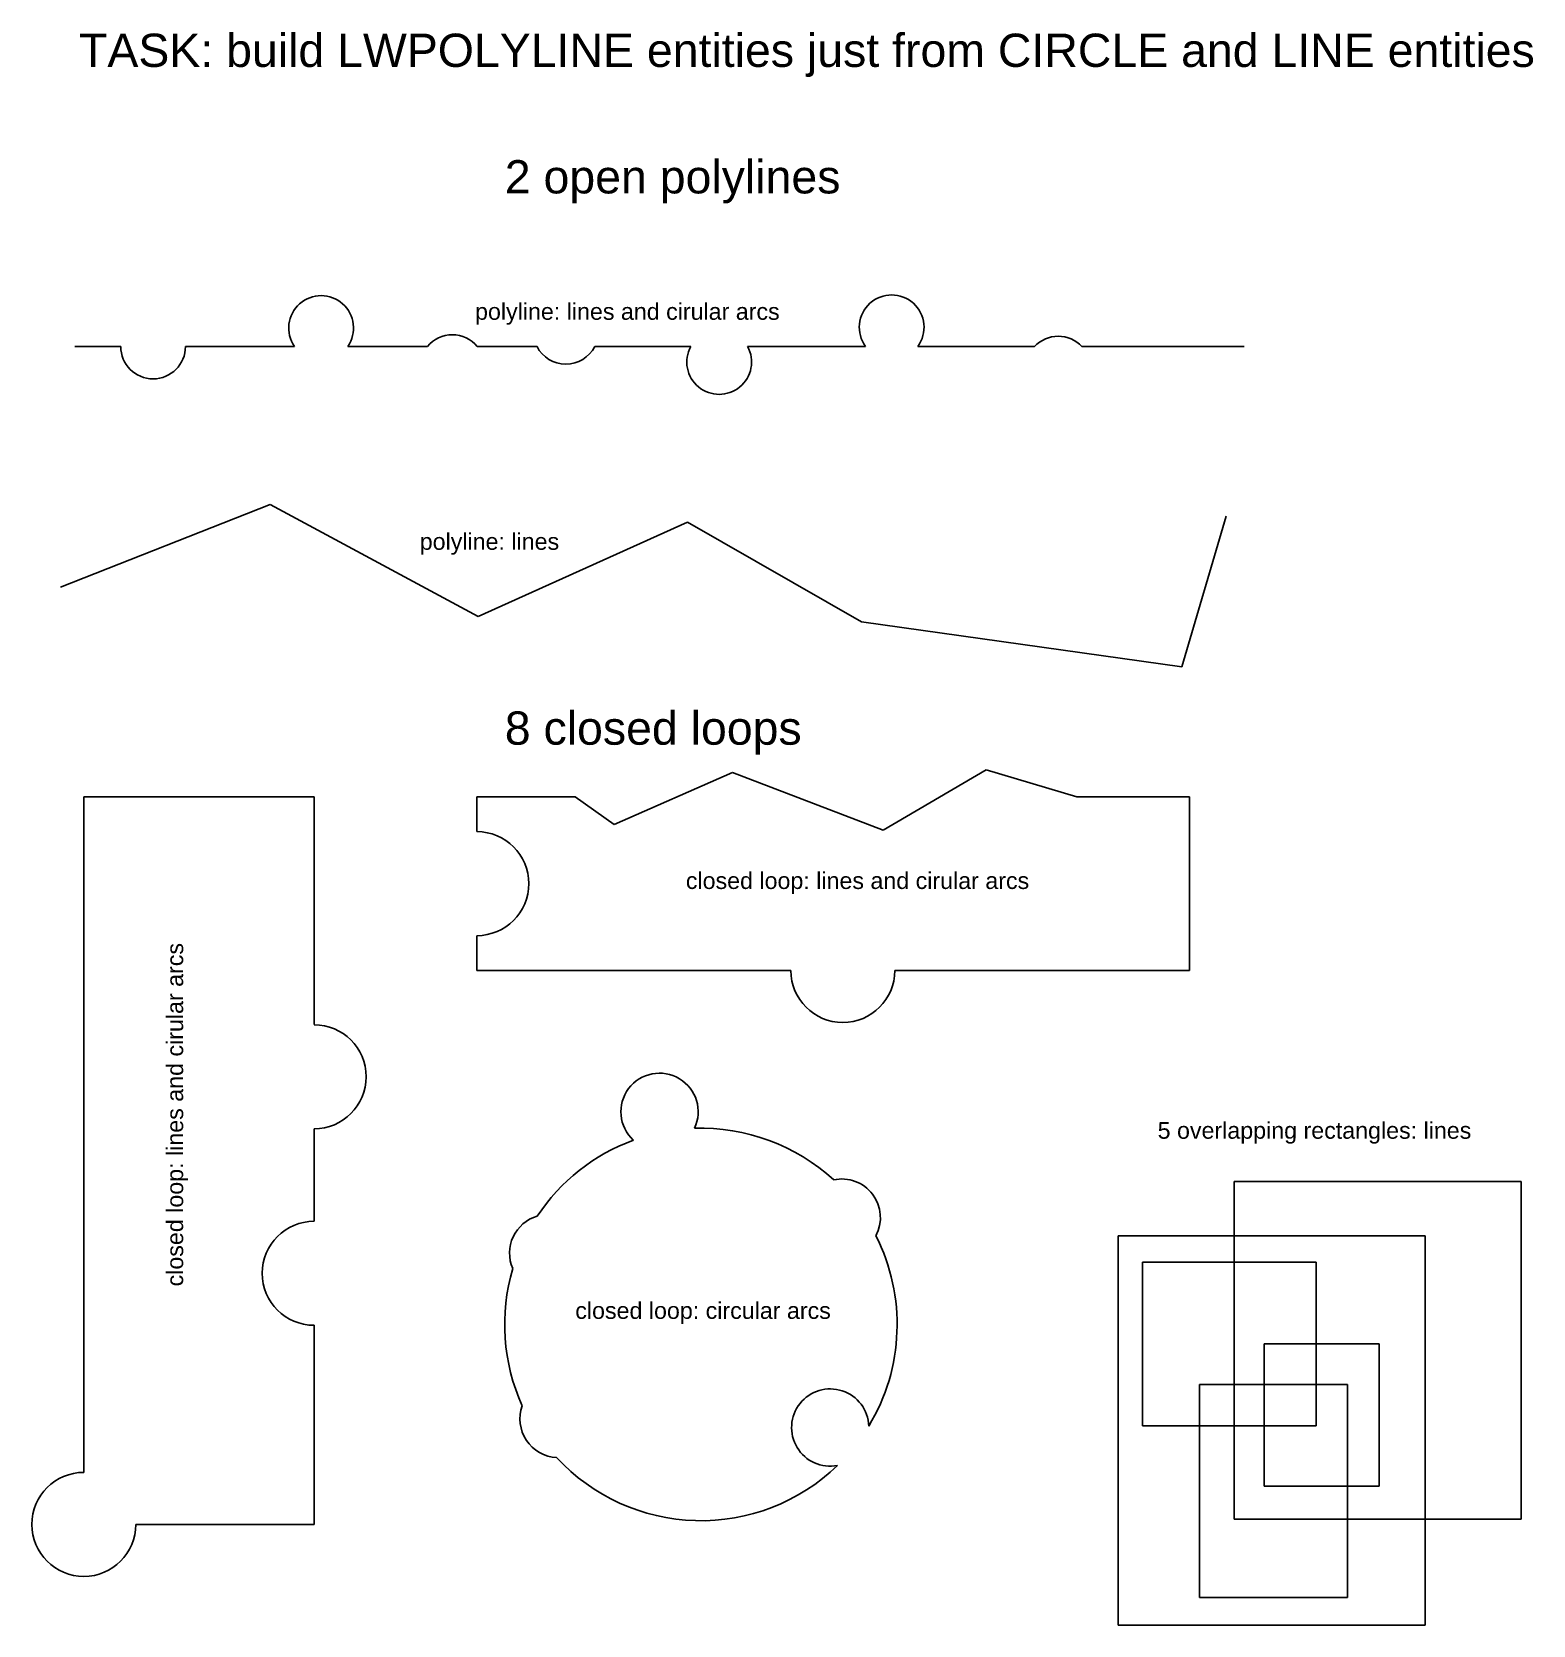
# Model space of a CAD drawing. Header units: metres. Extents: x 120 to 345, y 127 to 367.
import ezdxf

# ---------------------------------------------------------------- set-up
doc = ezdxf.new("R2010")
doc.units = ezdxf.units.M
doc.styles.get("Standard").update_dxf_attribs({"font": 'arial.ttf'})

msp = doc.modelspace()

# ---------------------------------------------------------------- linework, layer by layer
for p, q in [((125.99, 319.41), (132.87, 319.41)), ((142.61, 319.41), (159.01, 319.41)), ((167.02, 319.41), (178.99, 319.41)), ((186.5, 319.41), (195.48, 319.41)), ((204.15, 319.41), (218.59, 319.41)), ((227.15, 319.41), (244.88, 319.41)), ((252.74, 319.41), (270.3, 319.41)), ((277.42, 319.41), (301.8, 319.41)), ((123.83, 283.22), (155.35, 295.65)), ((155.35, 295.65), (186.61, 278.8)), ((186.61, 278.8), (218.09, 292.99)), ((218.09, 292.99), (244.25, 278.03)), ((292.47, 271.26), (299.12, 293.88)), ((244.25, 278.03), (292.47, 271.26)), ((207.06, 247.53), (224.87, 255.34)), ((224.87, 255.34), (247.53, 246.67)), ((247.53, 246.67), (263.04, 255.74)), ((263.04, 255.74), (276.68, 251.7)), ((127.33, 150.14), (127.33, 251.7)), ((127.33, 251.7), (161.96, 251.7)), ((161.96, 251.7), (161.96, 217.45)), ((186.42, 246.47), (186.42, 251.7)), ((186.42, 251.7), (201.23, 251.7)), ((201.23, 251.7), (207.06, 247.53)), ((276.68, 251.7), (293.62, 251.7)), ((293.62, 251.7), (293.62, 225.59)), ((186.42, 225.59), (186.42, 230.82)), ((233.63, 225.59), (186.42, 225.59)), ((293.62, 225.59), (249.28, 225.59)), ((161.96, 201.8), (161.96, 187.9)), ((300.34, 193.87), (343.48, 193.87)), ((300.34, 143.09), (300.34, 193.87)), ((343.48, 193.87), (343.48, 143.09)), ((282.86, 185.68), (329.04, 185.68)), ((282.86, 127.18), (282.86, 185.68)), ((329.04, 185.68), (329.04, 127.18)), ((286.54, 181.72), (312.66, 181.72)), ((286.54, 157.16), (286.54, 181.72)), ((312.66, 181.72), (312.66, 157.16)), ((161.96, 172.25), (161.96, 142.32)), ((304.84, 169.49), (322.14, 169.49)), ((304.84, 148.06), (304.84, 169.49)), ((322.14, 169.49), (322.14, 148.06)), ((295.09, 163.33), (317.35, 163.33)), ((295.09, 131.31), (295.09, 163.33)), ((317.35, 163.33), (317.35, 131.31)), ((312.66, 157.16), (286.54, 157.16)), ((322.14, 148.06), (304.84, 148.06)), ((161.96, 142.32), (135.16, 142.32)), ((343.48, 143.09), (300.34, 143.09)), ((317.35, 131.31), (295.09, 131.31)), ((329.04, 127.18), (282.86, 127.18))]:
    msp.add_line(p, q)
for centre, radius, start, end in [((163.01, 322.18), 4.87, 325.315, 214.685), ((248.81, 322.29), 4.87, 323.7132, 216.2868), ((182.74, 316.3), 4.87, 39.5946, 140.4054), ((137.74, 319.41), 4.87, 180, 0), ((199.81, 321.62), 4.87, 207.0811, 332.9189), ((222.87, 317.08), 4.87, 151.4442, 28.5558), ((273.86, 316.08), 4.87, 43.0689, 136.9311), ((186.42, 238.65), 7.82, 270, 90), ((241.46, 225.59), 7.82, 180, 0), ((161.96, 209.62), 7.82, 270, 90), ((213.9, 204.35), 5.81, 334.7772, 227.2257), ((220.12, 172.38), 29.51, 47.4179, 91.8687), ((220.12, 172.38), 29.51, 110.1341, 146.507), ((241.31, 188.44), 5.81, 332.0407, 102.2351), ((161.96, 180.07), 7.82, 90, 270), ((197.16, 183.1), 5.81, 106.5387, 203.4054), ((220.12, 172.38), 29.51, 328.8387, 26.8579), ((220.12, 172.38), 29.51, 163.4371, 204.4975), ((239.57, 156.88), 5.81, 2.2568, 280.646), ((198.72, 158.17), 5.81, 160.1212, 267.0677), ((220.12, 172.38), 29.51, 222.6914, 314.0641), ((127.33, 142.32), 7.82, 90, 0)]:
    msp.add_arc(centre, radius, start, end)

# ---------------------------------------------------------------- texts
for s, height, p in [('TASK: build LWPOLYLINE entities just from CIRCLE and LINE entities', 5, (126.6, 361.44)), ('2 open polylines', 5, (190.63, 342.42)), ('polyline: lines and cirular arcs', 2.5, (186.16, 323.42)), ('polyline: lines', 2.5, (177.84, 288.84)), ('8 closed loops', 5, (190.63, 259.54)), ('closed loop: lines and cirular arcs', 2.5, (217.86, 237.85)), ('5 overlapping rectangles: lines', 2.5, (288.81, 200.3)), ('closed loop: circular arcs', 2.5, (201.23, 173.22))]:
    msp.add_text(s, height=height).set_placement(p)
msp.add_text('closed loop: lines and cirular arcs', height=2.5, rotation=90).set_placement((142.26, 178.1))

doc.saveas('drawing.dxf')
